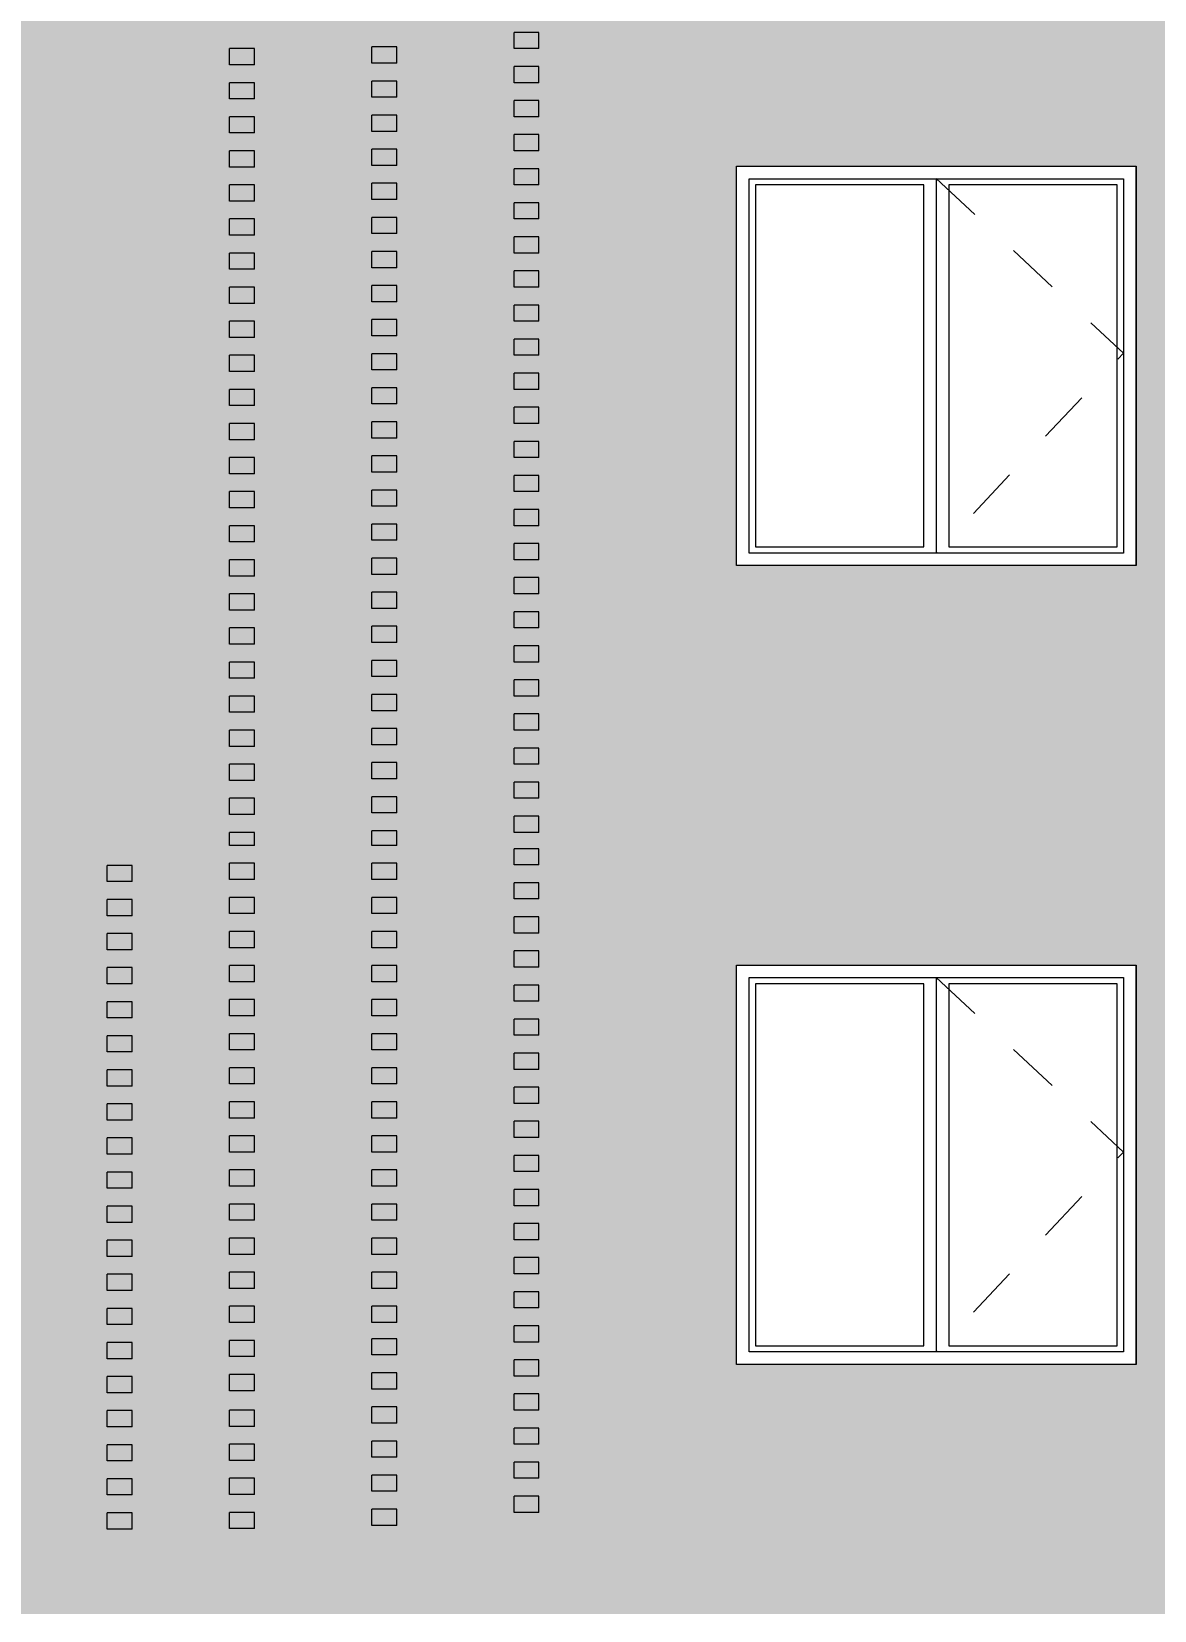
# Model space of a CAD drawing. Header units: metres. Extents: x 476297 to 476657, y 4620828 to 4621206.
# Drawn here: x 476561.4 to 476565.9, y 4621029.08 to 4621035.41 of the extents above; entities that cross this region are included whole.
import ezdxf

# ---------------------------------------------------------------- set-up
doc = ezdxf.new("R2010")
doc.units = ezdxf.units.M
doc.header["$MEASUREMENT"] = 0
doc.linetypes.add('Dashed', pattern=[0.423333, 0.211667, -0.211667])
for name, color, linetype in [('0_Pen_No__7', 7, 'Continuous'), ('2D Drafting - General_Pen_No__7', 7, 'Continuous'), ('New2D Drafting - General_Pen_No__30_Pen_No__9_Pen_No__9', 7, 'Continuous'), ('NewStructural - Bearing', 7, 'Continuous'), ('Structural - Bearing_Pen_No__7_Pen_No__7', 7, 'Continuous'), ('zoma', 7, 'Continuous')]:
    doc.layers.add(name, color=color, linetype=linetype)
doc.styles.add('GENERATED_STYLE_2', font='arial.ttf')
doc.dimstyles.new('GENERATED_STYLE__1', dxfattribs={"dimtxt": 0.2, "dimasz": 0.064421, "dimexe": 0.18, "dimexo": 0.003, "dimgap": 0.09, "dimtad": 1, "dimtih": 1, "dimtoh": 1, "dimzin": 0, "dimdsep": 46, "dimtxsty": 'GENERATED_STYLE_2', "dimblk": 'ARROWHEAD_2', "dimblk1": 'ARROWHEAD_2', "dimblk2": 'ARROWHEAD_2', "dimcen": 0.09, "dimclrd": 142, "dimclre": 142, "dimclrt": 142, "dimadec": 0, "dimazin": 0, "dimtfac": 1, "dimtdec": 4, "dimtmove": 0, "dimatfit": 3, "dimfxl": 1, "dimtolj": 1, "dimtzin": 0, "dimarcsym": 0})

# ---------------------------------------------------------------- blocks, each defined once
blk = doc.blocks.new('*D20', base_point=(476844.5271, 4621385.791))
at = {"layer": 'zoma', "color": 142, "linetype": 'Continuous', "lineweight": 0, "transparency": 16777216}
for p, q in [((476564.0255, 4621023.3108), (476564.0255, 4621023.1836)), ((476570.5254, 4621023.3108), (476570.5254, 4621023.1836)), ((476564.0011, 4621023.2048), (476564.05, 4621023.2896)), ((476570.5254, 4621023.2472), (476564.0255, 4621023.2472)), ((476570.5009, 4621023.2048), (476570.5499, 4621023.2896))]:
    blk.add_line(p, q, dxfattribs=at)
at = {"layer": 'zoma', "color": 142, "lineweight": 0, "transparency": 16777216, "char_height": 0.2, "attachment_point": 7, "style": 'GENERATED_STYLE_2'}
for s, insert in [('\\A1;{\\pql;\\fArial CYR|b0|i0|c204|p34;0,40}', (476564.05, 4621023.2872)), ('\\A1;{\\pql;\\fArial CYR|b0|i0|c204|p34;6,50}', (476567.0094, 4621023.2872))]:
    blk.add_mtext(s, dxfattribs=dict(at, insert=insert))
blk = doc.blocks.new('ARROWHEAD_2')
at = {"color": 0, "linetype": 'Continuous', "lineweight": 0}
for p, q in [((0, 0), (-1, 0)), ((-0.378, -0.655), (0.378, 0.655))]:
    blk.add_line(p, q, dxfattribs=at)
blk = doc.blocks.new('*D21', base_point=(476844.5271, 4621385.791))
at = {"layer": 'zoma', "color": 142, "linetype": 'Continuous', "lineweight": 0, "transparency": 16777216}
for p, q in [((476563.6262, 4621023.3108), (476563.6262, 4621023.1836)), ((476564.0255, 4621023.3108), (476564.0255, 4621023.1836)), ((476563.6018, 4621023.2048), (476563.6507, 4621023.2896)), ((476564.0255, 4621023.2472), (476563.6262, 4621023.2472)), ((476564.0011, 4621023.2048), (476564.05, 4621023.2896))]:
    blk.add_line(p, q, dxfattribs=at)

msp = doc.modelspace()

# ---------------------------------------------------------------- hatches: boundary and pattern name
at = {"layer": 'New2D Drafting - General_Pen_No__30_Pen_No__9_Pen_No__9', "linetype": 'Continuous', "lineweight": 0}
h = msp.add_hatch(dxfattribs=at)
h.set_pattern_fill('BRICK___RUNNING_BOND', color=252, style=0, pattern_type=2)
h.set_pattern_definition([(180, (476560.325686, 4621034.17524), (0, 0.06664), []), (90, (476560.32569, 4621034.17524), (0.2448, 0), [0.06664, -0.06664]), (90, (476560.20329, 4621034.24188), (0.2448, 0), [0.06664, -0.06664])])
h.paths.add_polyline_path([(476553.1553, 4621031.666), (476553.2251, 4621031.666), (476553.2251, 4621029.066), (476570.9254, 4621029.066), (476570.9254, 4621024.666), (476570.9954, 4621024.666), (476570.9954, 4621029.166), (476570.9954, 4621039.1656), (476553.1553, 4621039.1656), (476553.1553, 4621038.706)])
h.paths.add_polyline_path([(476558.5251, 4621031.666), (476560.1251, 4621031.666), (476560.1251, 4621030.066), (476558.5251, 4621030.066)], flags=0)
h.paths.add_polyline_path([(476560.1251, 4621036.466), (476560.1251, 4621038.066), (476558.5251, 4621038.066), (476558.5251, 4621036.466)], flags=0)
h.paths.add_polyline_path([(476558.5251, 4621034.866), (476560.1251, 4621034.866), (476560.1251, 4621033.266), (476558.5251, 4621033.266)], flags=0)
h.paths.add_polyline_path([(476565.8257, 4621030.066), (476564.2253, 4621030.066), (476564.2253, 4621031.666), (476565.8257, 4621031.666)], flags=0)
h.paths.add_polyline_path([(476564.2253, 4621034.866), (476565.8257, 4621034.866), (476565.8257, 4621033.266), (476564.2253, 4621033.266)], flags=0)
h.paths.add_polyline_path([(476564.2253, 4621038.066), (476564.2253, 4621036.466), (476565.8257, 4621036.466), (476565.8257, 4621038.066)], flags=0)

# ---------------------------------------------------------------- linework, layer by layer
at = {"layer": '0_Pen_No__7', "color": 7, "linetype": 'Continuous', "lineweight": 0, "flags": 128}
for points in [[(476564.2253, 4621034.866), (476565.8253, 4621034.866), (476565.8253, 4621033.266), (476564.2253, 4621033.266)], [(476564.2253, 4621031.666), (476565.8253, 4621031.666), (476565.8253, 4621030.066), (476564.2253, 4621030.066)]]:
    msp.add_lwpolyline(points, close=True, dxfattribs=at)
at = {"layer": '2D Drafting - General_Pen_No__7', "color": 7, "linetype": 'Dashed', "lineweight": 0, "flags": 128}
for points in [[(476565.0249, 4621034.8166), (476565.775, 4621034.1168), (476565.0253, 4621033.316)], [(476565.0249, 4621031.6166), (476565.775, 4621030.9168), (476565.0253, 4621030.116)]]:
    msp.add_lwpolyline(points, dxfattribs=at)
at = {"layer": 'New2D Drafting - General_Pen_No__30_Pen_No__9_Pen_No__9', "color": 7, "linetype": 'Continuous', "lineweight": 0, "flags": 128}
for points in [[(476564.2253, 4621034.866), (476565.8257, 4621034.866), (476565.8257, 4621033.266), (476564.2253, 4621033.266)], [(476565.8257, 4621030.066), (476564.2253, 4621030.066), (476564.2253, 4621031.666), (476565.8257, 4621031.666)]]:
    msp.add_lwpolyline(points, close=True, dxfattribs=at)
at = {"layer": 'NewStructural - Bearing', "color": 7, "linetype": 'Continuous', "lineweight": 0}
for p, q in [((476563.3339, 4621035.3371), (476563.3339, 4621035.4021)), ((476563.4336, 4621035.4021), (476563.3339, 4621035.4021)), ((476563.4336, 4621035.3371), (476563.4336, 4621035.4021)), ((476562.1946, 4621035.2721), (476562.1946, 4621035.3371)), ((476562.2942, 4621035.3371), (476562.1946, 4621035.3371)), ((476562.2942, 4621035.2721), (476562.2942, 4621035.3371)), ((476562.7642, 4621035.2787), (476562.7642, 4621035.3437)), ((476562.8639, 4621035.3437), (476562.7642, 4621035.3437)), ((476562.8639, 4621035.2787), (476562.8639, 4621035.3437)), ((476563.4336, 4621035.3371), (476563.3339, 4621035.3371)), ((476562.2942, 4621035.2721), (476562.1946, 4621035.2721)), ((476562.8639, 4621035.2787), (476562.7642, 4621035.2787)), ((476563.3339, 4621035.2006), (476563.3339, 4621035.2656)), ((476563.4336, 4621035.2656), (476563.3339, 4621035.2656)), ((476563.4336, 4621035.2006), (476563.4336, 4621035.2656)), ((476562.1946, 4621035.1356), (476562.1946, 4621035.2006)), ((476562.2942, 4621035.2006), (476562.1946, 4621035.2006)), ((476562.2942, 4621035.1356), (476562.2942, 4621035.2006)), ((476562.7642, 4621035.1421), (476562.7642, 4621035.2071)), ((476562.8639, 4621035.2071), (476562.7642, 4621035.2071)), ((476562.8639, 4621035.1421), (476562.8639, 4621035.2071)), ((476563.4336, 4621035.2006), (476563.3339, 4621035.2006)), ((476562.2942, 4621035.1356), (476562.1946, 4621035.1356)), ((476562.8639, 4621035.1421), (476562.7642, 4621035.1421)), ((476563.3339, 4621035.0641), (476563.3339, 4621035.1291)), ((476563.4336, 4621035.1291), (476563.3339, 4621035.1291)), ((476563.4336, 4621035.0641), (476563.4336, 4621035.1291)), ((476562.1946, 4621034.9991), (476562.1946, 4621035.0641)), ((476562.2942, 4621035.0641), (476562.1946, 4621035.0641)), ((476562.2942, 4621034.9991), (476562.2942, 4621035.0641)), ((476562.7642, 4621035.0056), (476562.7642, 4621035.0706)), ((476562.8639, 4621035.0706), (476562.7642, 4621035.0706)), ((476562.8639, 4621035.0056), (476562.8639, 4621035.0706)), ((476563.4336, 4621035.0641), (476563.3339, 4621035.0641)), ((476562.2942, 4621034.9991), (476562.1946, 4621034.9991)), ((476562.8639, 4621035.0056), (476562.7642, 4621035.0056)), ((476563.3339, 4621034.9276), (476563.3339, 4621034.9926)), ((476563.4336, 4621034.9926), (476563.3339, 4621034.9926)), ((476563.4336, 4621034.9276), (476563.4336, 4621034.9926)), ((476562.7642, 4621034.8691), (476562.7642, 4621034.9341)), ((476562.8639, 4621034.9341), (476562.7642, 4621034.9341)), ((476562.8639, 4621034.8691), (476562.8639, 4621034.9341)), ((476562.1946, 4621034.8626), (476562.1946, 4621034.9276)), ((476562.2942, 4621034.9276), (476562.1946, 4621034.9276)), ((476562.2942, 4621034.8626), (476562.2942, 4621034.9276)), ((476562.8639, 4621034.8691), (476562.7642, 4621034.8691)), ((476563.4336, 4621034.9276), (476563.3339, 4621034.9276)), ((476562.2942, 4621034.8626), (476562.1946, 4621034.8626)), ((476563.3339, 4621034.7911), (476563.3339, 4621034.8561)), ((476563.4336, 4621034.8561), (476563.3339, 4621034.8561)), ((476563.4336, 4621034.7911), (476563.4336, 4621034.8561)), ((476562.1946, 4621034.7261), (476562.1946, 4621034.7911)), ((476562.2942, 4621034.7911), (476562.1946, 4621034.7911)), ((476562.2942, 4621034.7261), (476562.2942, 4621034.7911)), ((476562.7642, 4621034.7326), (476562.7642, 4621034.7976)), ((476562.8639, 4621034.7976), (476562.7642, 4621034.7976)), ((476562.8639, 4621034.7326), (476562.8639, 4621034.7976)), ((476563.4336, 4621034.7911), (476563.3339, 4621034.7911)), ((476562.2942, 4621034.7261), (476562.1946, 4621034.7261)), ((476562.8639, 4621034.7326), (476562.7642, 4621034.7326)), ((476563.3339, 4621034.6546), (476563.3339, 4621034.7196)), ((476563.4336, 4621034.7196), (476563.3339, 4621034.7196)), ((476563.4336, 4621034.6546), (476563.4336, 4621034.7196)), ((476562.1946, 4621034.5896), (476562.1946, 4621034.6546)), ((476562.2942, 4621034.6546), (476562.1946, 4621034.6546)), ((476562.2942, 4621034.5896), (476562.2942, 4621034.6546)), ((476562.7642, 4621034.5961), (476562.7642, 4621034.6611)), ((476562.8639, 4621034.6611), (476562.7642, 4621034.6611)), ((476562.8639, 4621034.5961), (476562.8639, 4621034.6611)), ((476563.4336, 4621034.6546), (476563.3339, 4621034.6546)), ((476562.2942, 4621034.5896), (476562.1946, 4621034.5896)), ((476562.8639, 4621034.5961), (476562.7642, 4621034.5961)), ((476563.3339, 4621034.518), (476563.3339, 4621034.583)), ((476563.4336, 4621034.583), (476563.3339, 4621034.583)), ((476563.4336, 4621034.518), (476563.4336, 4621034.583)), ((476562.1946, 4621034.453), (476562.1946, 4621034.518)), ((476562.2942, 4621034.518), (476562.1946, 4621034.518)), ((476562.2942, 4621034.453), (476562.2942, 4621034.518)), ((476562.7642, 4621034.4596), (476562.7642, 4621034.5246)), ((476562.8639, 4621034.5246), (476562.7642, 4621034.5246)), ((476562.8639, 4621034.4596), (476562.8639, 4621034.5246)), ((476563.4336, 4621034.518), (476563.3339, 4621034.518)), ((476562.2942, 4621034.453), (476562.1946, 4621034.453)), ((476562.8639, 4621034.4596), (476562.7642, 4621034.4596)), ((476563.3339, 4621034.3815), (476563.3339, 4621034.4465)), ((476563.4336, 4621034.4465), (476563.3339, 4621034.4465)), ((476563.4336, 4621034.3815), (476563.4336, 4621034.4465)), ((476562.1946, 4621034.3165), (476562.1946, 4621034.3815)), ((476562.2942, 4621034.3815), (476562.1946, 4621034.3815)), ((476562.2942, 4621034.3165), (476562.2942, 4621034.3815)), ((476562.7642, 4621034.323), (476562.7642, 4621034.388)), ((476562.8639, 4621034.388), (476562.7642, 4621034.388)), ((476562.8639, 4621034.323), (476562.8639, 4621034.388)), ((476563.4336, 4621034.3815), (476563.3339, 4621034.3815)), ((476562.2942, 4621034.3165), (476562.1946, 4621034.3165)), ((476562.8639, 4621034.323), (476562.7642, 4621034.323)), ((476563.3339, 4621034.245), (476563.3339, 4621034.31)), ((476563.4336, 4621034.31), (476563.3339, 4621034.31)), ((476563.4336, 4621034.245), (476563.4336, 4621034.31)), ((476562.1946, 4621034.18), (476562.1946, 4621034.245)), ((476562.2942, 4621034.245), (476562.1946, 4621034.245)), ((476562.2942, 4621034.18), (476562.2942, 4621034.245)), ((476562.7642, 4621034.1865), (476562.7642, 4621034.2515)), ((476562.8639, 4621034.2515), (476562.7642, 4621034.2515)), ((476562.8639, 4621034.1865), (476562.8639, 4621034.2515)), ((476563.4336, 4621034.245), (476563.3339, 4621034.245)), ((476562.2942, 4621034.18), (476562.1946, 4621034.18)), ((476562.8639, 4621034.1865), (476562.7642, 4621034.1865)), ((476563.3339, 4621034.1085), (476563.3339, 4621034.1735)), ((476563.4336, 4621034.1735), (476563.3339, 4621034.1735)), ((476563.4336, 4621034.1085), (476563.4336, 4621034.1735)), ((476562.1946, 4621034.0435), (476562.1946, 4621034.1085)), ((476562.2942, 4621034.1085), (476562.1946, 4621034.1085)), ((476562.2942, 4621034.0435), (476562.2942, 4621034.1085)), ((476562.7642, 4621034.05), (476562.7642, 4621034.115)), ((476562.8639, 4621034.115), (476562.7642, 4621034.115)), ((476562.8639, 4621034.05), (476562.8639, 4621034.115)), ((476563.4336, 4621034.1085), (476563.3339, 4621034.1085)), ((476562.8639, 4621034.05), (476562.7642, 4621034.05)), ((476562.2942, 4621034.0435), (476562.1946, 4621034.0435)), ((476563.3339, 4621033.972), (476563.3339, 4621034.037)), ((476563.4336, 4621034.037), (476563.3339, 4621034.037)), ((476563.4336, 4621033.972), (476563.4336, 4621034.037)), ((476562.1946, 4621033.907), (476562.1946, 4621033.972)), ((476562.2942, 4621033.972), (476562.1946, 4621033.972)), ((476562.2942, 4621033.907), (476562.2942, 4621033.972)), ((476562.7642, 4621033.9135), (476562.7642, 4621033.9785)), ((476562.8639, 4621033.9785), (476562.7642, 4621033.9785)), ((476562.8639, 4621033.9135), (476562.8639, 4621033.9785)), ((476563.4336, 4621033.972), (476563.3339, 4621033.972)), ((476562.2942, 4621033.907), (476562.1946, 4621033.907)), ((476562.8639, 4621033.9135), (476562.7642, 4621033.9135)), ((476563.3339, 4621033.8355), (476563.3339, 4621033.9005)), ((476563.4336, 4621033.9005), (476563.3339, 4621033.9005)), ((476563.4336, 4621033.8355), (476563.4336, 4621033.9005)), ((476562.1946, 4621033.7705), (476562.1946, 4621033.8355)), ((476562.2942, 4621033.8355), (476562.1946, 4621033.8355)), ((476562.2942, 4621033.7705), (476562.2942, 4621033.8355)), ((476562.7642, 4621033.777), (476562.7642, 4621033.842)), ((476562.8639, 4621033.842), (476562.7642, 4621033.842)), ((476562.8639, 4621033.777), (476562.8639, 4621033.842)), ((476563.4336, 4621033.8355), (476563.3339, 4621033.8355)), ((476562.2942, 4621033.7705), (476562.1946, 4621033.7705)), ((476562.8639, 4621033.777), (476562.7642, 4621033.777)), ((476563.3339, 4621033.6989), (476563.3339, 4621033.7639)), ((476563.4336, 4621033.7639), (476563.3339, 4621033.7639)), ((476563.4336, 4621033.6989), (476563.4336, 4621033.7639)), ((476562.1946, 4621033.6339), (476562.1946, 4621033.6989)), ((476562.2942, 4621033.6989), (476562.1946, 4621033.6989)), ((476562.2942, 4621033.6339), (476562.2942, 4621033.6989)), ((476562.7642, 4621033.6405), (476562.7642, 4621033.7055)), ((476562.8639, 4621033.7055), (476562.7642, 4621033.7055)), ((476562.8639, 4621033.6405), (476562.8639, 4621033.7055)), ((476563.4336, 4621033.6989), (476563.3339, 4621033.6989)), ((476562.2942, 4621033.6339), (476562.1946, 4621033.6339)), ((476562.8639, 4621033.6405), (476562.7642, 4621033.6405)), ((476563.3339, 4621033.5624), (476563.3339, 4621033.6274)), ((476563.4336, 4621033.6274), (476563.3339, 4621033.6274)), ((476563.4336, 4621033.5624), (476563.4336, 4621033.6274)), ((476562.1946, 4621033.4974), (476562.1946, 4621033.5624)), ((476562.2942, 4621033.5624), (476562.1946, 4621033.5624)), ((476562.2942, 4621033.4974), (476562.2942, 4621033.5624)), ((476562.7642, 4621033.5039), (476562.7642, 4621033.5689)), ((476562.8639, 4621033.5689), (476562.7642, 4621033.5689)), ((476562.8639, 4621033.5039), (476562.8639, 4621033.5689)), ((476563.4336, 4621033.5624), (476563.3339, 4621033.5624)), ((476562.2942, 4621033.4974), (476562.1946, 4621033.4974)), ((476562.8639, 4621033.5039), (476562.7642, 4621033.5039)), ((476563.3339, 4621033.4259), (476563.3339, 4621033.4909)), ((476563.4336, 4621033.4909), (476563.3339, 4621033.4909)), ((476563.4336, 4621033.4259), (476563.4336, 4621033.4909)), ((476562.1946, 4621033.3609), (476562.1946, 4621033.4259)), ((476562.2942, 4621033.4259), (476562.1946, 4621033.4259)), ((476562.2942, 4621033.3609), (476562.2942, 4621033.4259)), ((476562.7642, 4621033.3674), (476562.7642, 4621033.4324)), ((476562.8639, 4621033.4324), (476562.7642, 4621033.4324)), ((476562.8639, 4621033.3674), (476562.8639, 4621033.4324)), ((476563.4336, 4621033.4259), (476563.3339, 4621033.4259)), ((476562.2942, 4621033.3609), (476562.1946, 4621033.3609)), ((476562.8639, 4621033.3674), (476562.7642, 4621033.3674)), ((476563.3339, 4621033.2894), (476563.3339, 4621033.3544)), ((476563.4336, 4621033.3544), (476563.3339, 4621033.3544)), ((476563.4336, 4621033.2894), (476563.4336, 4621033.3544)), ((476562.1946, 4621033.2244), (476562.1946, 4621033.2894)), ((476562.2942, 4621033.2894), (476562.1946, 4621033.2894)), ((476562.2942, 4621033.2244), (476562.2942, 4621033.2894)), ((476562.7642, 4621033.2309), (476562.7642, 4621033.2959)), ((476562.8639, 4621033.2959), (476562.7642, 4621033.2959)), ((476562.8639, 4621033.2309), (476562.8639, 4621033.2959)), ((476563.4336, 4621033.2894), (476563.3339, 4621033.2894)), ((476562.2942, 4621033.2244), (476562.1946, 4621033.2244)), ((476562.8639, 4621033.2309), (476562.7642, 4621033.2309)), ((476562.7642, 4621033.0944), (476562.7642, 4621033.1594)), ((476562.8639, 4621033.1594), (476562.7642, 4621033.1594)), ((476562.8639, 4621033.0944), (476562.8639, 4621033.1594)), ((476563.3339, 4621033.1529), (476563.3339, 4621033.2179)), ((476563.4336, 4621033.2179), (476563.3339, 4621033.2179)), ((476563.4336, 4621033.1529), (476563.4336, 4621033.2179)), ((476562.1946, 4621033.0879), (476562.1946, 4621033.1529)), ((476562.2942, 4621033.1529), (476562.1946, 4621033.1529)), ((476562.2942, 4621033.0879), (476562.2942, 4621033.1529)), ((476563.4336, 4621033.1529), (476563.3339, 4621033.1529)), ((476562.2942, 4621033.0879), (476562.1946, 4621033.0879)), ((476562.8639, 4621033.0944), (476562.7642, 4621033.0944)), ((476563.3339, 4621033.0163), (476563.3339, 4621033.0813)), ((476563.4336, 4621033.0813), (476563.3339, 4621033.0813)), ((476563.4336, 4621033.0163), (476563.4336, 4621033.0813)), ((476562.1946, 4621032.9513), (476562.1946, 4621033.0163)), ((476562.2942, 4621033.0163), (476562.1946, 4621033.0163)), ((476562.2942, 4621032.9513), (476562.2942, 4621033.0163)), ((476562.7642, 4621032.9579), (476562.7642, 4621033.0229)), ((476562.8639, 4621033.0229), (476562.7642, 4621033.0229)), ((476562.8639, 4621032.9579), (476562.8639, 4621033.0229)), ((476563.4336, 4621033.0163), (476563.3339, 4621033.0163)), ((476562.2942, 4621032.9513), (476562.1946, 4621032.9513)), ((476562.8639, 4621032.9579), (476562.7642, 4621032.9579)), ((476563.3339, 4621032.8798), (476563.3339, 4621032.9448)), ((476563.4336, 4621032.9448), (476563.3339, 4621032.9448)), ((476563.4336, 4621032.8798), (476563.4336, 4621032.9448)), ((476562.1946, 4621032.8148), (476562.1946, 4621032.8798)), ((476562.2942, 4621032.8798), (476562.1946, 4621032.8798)), ((476562.2942, 4621032.8148), (476562.2942, 4621032.8798)), ((476562.7642, 4621032.8213), (476562.7642, 4621032.8863)), ((476562.8639, 4621032.8863), (476562.7642, 4621032.8863)), ((476562.8639, 4621032.8213), (476562.8639, 4621032.8863)), ((476563.4336, 4621032.8798), (476563.3339, 4621032.8798)), ((476562.2942, 4621032.8148), (476562.1946, 4621032.8148)), ((476562.8639, 4621032.8213), (476562.7642, 4621032.8213)), ((476563.3339, 4621032.7433), (476563.3339, 4621032.8083)), ((476563.4336, 4621032.8083), (476563.3339, 4621032.8083)), ((476563.4336, 4621032.7433), (476563.4336, 4621032.8083)), ((476562.1946, 4621032.6783), (476562.1946, 4621032.7433)), ((476562.2942, 4621032.7433), (476562.1946, 4621032.7433)), ((476562.2942, 4621032.6783), (476562.2942, 4621032.7433)), ((476562.7642, 4621032.6848), (476562.7642, 4621032.7498)), ((476562.8639, 4621032.7498), (476562.7642, 4621032.7498)), ((476562.8639, 4621032.6848), (476562.8639, 4621032.7498)), ((476563.4336, 4621032.7433), (476563.3339, 4621032.7433)), ((476562.2942, 4621032.6783), (476562.1946, 4621032.6783)), ((476562.8639, 4621032.6848), (476562.7642, 4621032.6848)), ((476563.3339, 4621032.6068), (476563.3339, 4621032.6718)), ((476563.4336, 4621032.6718), (476563.3339, 4621032.6718)), ((476563.4336, 4621032.6068), (476563.4336, 4621032.6718)), ((476562.1946, 4621032.5418), (476562.1946, 4621032.6068)), ((476562.2942, 4621032.6068), (476562.1946, 4621032.6068)), ((476562.2942, 4621032.5418), (476562.2942, 4621032.6068)), ((476562.7642, 4621032.5483), (476562.7642, 4621032.6133)), ((476562.8639, 4621032.6133), (476562.7642, 4621032.6133)), ((476562.8639, 4621032.5483), (476562.8639, 4621032.6133)), ((476563.4336, 4621032.6068), (476563.3339, 4621032.6068)), ((476562.2942, 4621032.5418), (476562.1946, 4621032.5418)), ((476562.8639, 4621032.5483), (476562.7642, 4621032.5483)), ((476563.3339, 4621032.4703), (476563.3339, 4621032.5353)), ((476563.4336, 4621032.5353), (476563.3339, 4621032.5353)), ((476563.4336, 4621032.4703), (476563.4336, 4621032.5353)), ((476562.1946, 4621032.4053), (476562.1946, 4621032.4703)), ((476562.2942, 4621032.4703), (476562.1946, 4621032.4703)), ((476562.2942, 4621032.4053), (476562.2942, 4621032.4703)), ((476562.7642, 4621032.4118), (476562.7642, 4621032.4768)), ((476562.8639, 4621032.4768), (476562.7642, 4621032.4768)), ((476562.8639, 4621032.4118), (476562.8639, 4621032.4768)), ((476563.4336, 4621032.4703), (476563.3339, 4621032.4703)), ((476562.2942, 4621032.4053), (476562.1946, 4621032.4053)), ((476562.8639, 4621032.4118), (476562.7642, 4621032.4118)), ((476562.7642, 4621032.2753), (476562.7642, 4621032.3403)), ((476562.8639, 4621032.3403), (476562.7642, 4621032.3403)), ((476562.8639, 4621032.2753), (476562.8639, 4621032.3403)), ((476563.3339, 4621032.3338), (476563.3339, 4621032.3988)), ((476563.4336, 4621032.3988), (476563.3339, 4621032.3988)), ((476563.4336, 4621032.3338), (476563.4336, 4621032.3988)), ((476562.1946, 4621032.2688), (476562.1946, 4621032.3338)), ((476562.2942, 4621032.3338), (476562.1946, 4621032.3338)), ((476562.2942, 4621032.2688), (476562.2942, 4621032.3338)), ((476562.8639, 4621032.2753), (476562.7642, 4621032.2753)), ((476563.4336, 4621032.3338), (476563.3339, 4621032.3338)), ((476562.2942, 4621032.2688), (476562.1946, 4621032.2688)), ((476563.3339, 4621032.1972), (476563.3339, 4621032.2622)), ((476563.4336, 4621032.2622), (476563.3339, 4621032.2622)), ((476563.4336, 4621032.1972), (476563.4336, 4621032.2622)), ((476562.2942, 4621032.1972), (476562.1946, 4621032.1972)), ((476562.1946, 4621032.145), (476562.1946, 4621032.1972)), ((476562.2942, 4621032.145), (476562.2942, 4621032.1972)), ((476562.8639, 4621032.2038), (476562.7642, 4621032.2038)), ((476562.7642, 4621032.145), (476562.7642, 4621032.2038)), ((476562.8639, 4621032.145), (476562.8639, 4621032.2038)), ((476563.4336, 4621032.1972), (476563.3339, 4621032.1972)), ((476562.2942, 4621032.145), (476562.1946, 4621032.145)), ((476562.8639, 4621032.145), (476562.7642, 4621032.145)), ((476563.3339, 4621032.067), (476563.3339, 4621032.132)), ((476563.4336, 4621032.132), (476563.3339, 4621032.132)), ((476563.4336, 4621032.067), (476563.4336, 4621032.132)), ((476561.7039, 4621032.0002), (476561.7039, 4621032.0652)), ((476561.8035, 4621032.0652), (476561.7039, 4621032.0652)), ((476561.8035, 4621032.0002), (476561.8035, 4621032.0652)), ((476562.1946, 4621032.0085), (476562.1946, 4621032.0735)), ((476562.2942, 4621032.0735), (476562.1946, 4621032.0735)), ((476562.2942, 4621032.0085), (476562.2942, 4621032.0735)), ((476562.7642, 4621032.0085), (476562.7642, 4621032.0735)), ((476562.8639, 4621032.0735), (476562.7642, 4621032.0735)), ((476562.8639, 4621032.0085), (476562.8639, 4621032.0735)), ((476563.4336, 4621032.067), (476563.3339, 4621032.067)), ((476561.8035, 4621032.0002), (476561.7039, 4621032.0002)), ((476562.2942, 4621032.0085), (476562.1946, 4621032.0085)), ((476562.8639, 4621032.0085), (476562.7642, 4621032.0085)), ((476563.3339, 4621031.9305), (476563.3339, 4621031.9955)), ((476563.4336, 4621031.9955), (476563.3339, 4621031.9955)), ((476563.4336, 4621031.9305), (476563.4336, 4621031.9955)), ((476561.7039, 4621031.8637), (476561.7039, 4621031.9287)), ((476561.8035, 4621031.9287), (476561.7039, 4621031.9287)), ((476561.8035, 4621031.8637), (476561.8035, 4621031.9287)), ((476562.1946, 4621031.872), (476562.1946, 4621031.937)), ((476562.2942, 4621031.937), (476562.1946, 4621031.937)), ((476562.2942, 4621031.872), (476562.2942, 4621031.937)), ((476562.7642, 4621031.872), (476562.7642, 4621031.937)), ((476562.8639, 4621031.937), (476562.7642, 4621031.937)), ((476562.8639, 4621031.872), (476562.8639, 4621031.937)), ((476563.4336, 4621031.9305), (476563.3339, 4621031.9305)), ((476561.8035, 4621031.8637), (476561.7039, 4621031.8637)), ((476562.2942, 4621031.872), (476562.1946, 4621031.872)), ((476562.8639, 4621031.872), (476562.7642, 4621031.872)), ((476563.3339, 4621031.794), (476563.3339, 4621031.859)), ((476563.4336, 4621031.859), (476563.3339, 4621031.859)), ((476563.4336, 4621031.794), (476563.4336, 4621031.859)), ((476561.7039, 4621031.7272), (476561.7039, 4621031.7922)), ((476561.8035, 4621031.7922), (476561.7039, 4621031.7922)), ((476561.8035, 4621031.7272), (476561.8035, 4621031.7922)), ((476562.1946, 4621031.7355), (476562.1946, 4621031.8005)), ((476562.2942, 4621031.8005), (476562.1946, 4621031.8005)), ((476562.2942, 4621031.7355), (476562.2942, 4621031.8005)), ((476562.7642, 4621031.7355), (476562.7642, 4621031.8005)), ((476562.8639, 4621031.8005), (476562.7642, 4621031.8005)), ((476562.8639, 4621031.7355), (476562.8639, 4621031.8005)), ((476563.4336, 4621031.794), (476563.3339, 4621031.794)), ((476561.8035, 4621031.7272), (476561.7039, 4621031.7272)), ((476562.2942, 4621031.7355), (476562.1946, 4621031.7355)), ((476562.8639, 4621031.7355), (476562.7642, 4621031.7355)), ((476563.3339, 4621031.6574), (476563.3339, 4621031.7224)), ((476563.4336, 4621031.7224), (476563.3339, 4621031.7224)), ((476563.4336, 4621031.6574), (476563.4336, 4621031.7224)), ((476561.7039, 4621031.5906), (476561.7039, 4621031.6556)), ((476561.8035, 4621031.6556), (476561.7039, 4621031.6556)), ((476561.8035, 4621031.5906), (476561.8035, 4621031.6556)), ((476562.1946, 4621031.599), (476562.1946, 4621031.664)), ((476562.2942, 4621031.664), (476562.1946, 4621031.664)), ((476562.2942, 4621031.599), (476562.2942, 4621031.664)), ((476562.7642, 4621031.599), (476562.7642, 4621031.664)), ((476562.8639, 4621031.664), (476562.7642, 4621031.664)), ((476562.8639, 4621031.599), (476562.8639, 4621031.664)), ((476563.4336, 4621031.6574), (476563.3339, 4621031.6574)), ((476561.8035, 4621031.5906), (476561.7039, 4621031.5906)), ((476562.2942, 4621031.599), (476562.1946, 4621031.599)), ((476562.8639, 4621031.599), (476562.7642, 4621031.599)), ((476563.3339, 4621031.5209), (476563.3339, 4621031.5859)), ((476563.4336, 4621031.5859), (476563.3339, 4621031.5859)), ((476563.4336, 4621031.5209), (476563.4336, 4621031.5859)), ((476561.7039, 4621031.4541), (476561.7039, 4621031.5191)), ((476561.8035, 4621031.5191), (476561.7039, 4621031.5191)), ((476561.8035, 4621031.4541), (476561.8035, 4621031.5191)), ((476562.1946, 4621031.4624), (476562.1946, 4621031.5274)), ((476562.2942, 4621031.5274), (476562.1946, 4621031.5274)), ((476562.2942, 4621031.4624), (476562.2942, 4621031.5274)), ((476562.7642, 4621031.4624), (476562.7642, 4621031.5274)), ((476562.8639, 4621031.5274), (476562.7642, 4621031.5274)), ((476562.8639, 4621031.4624), (476562.8639, 4621031.5274)), ((476563.4336, 4621031.5209), (476563.3339, 4621031.5209)), ((476561.8035, 4621031.4541), (476561.7039, 4621031.4541)), ((476562.2942, 4621031.4624), (476562.1946, 4621031.4624)), ((476562.8639, 4621031.4624), (476562.7642, 4621031.4624)), ((476562.1946, 4621031.3259), (476562.1946, 4621031.3909)), ((476562.2942, 4621031.3909), (476562.1946, 4621031.3909)), ((476562.2942, 4621031.3259), (476562.2942, 4621031.3909)), ((476562.7642, 4621031.3259), (476562.7642, 4621031.3909)), ((476562.8639, 4621031.3909), (476562.7642, 4621031.3909)), ((476562.8639, 4621031.3259), (476562.8639, 4621031.3909)), ((476563.3339, 4621031.3844), (476563.3339, 4621031.4494)), ((476563.4336, 4621031.4494), (476563.3339, 4621031.4494)), ((476563.4336, 4621031.3844), (476563.4336, 4621031.4494)), ((476561.7039, 4621031.3176), (476561.7039, 4621031.3826)), ((476561.8035, 4621031.3826), (476561.7039, 4621031.3826)), ((476561.8035, 4621031.3176), (476561.8035, 4621031.3826)), ((476562.2942, 4621031.3259), (476562.1946, 4621031.3259)), ((476562.8639, 4621031.3259), (476562.7642, 4621031.3259)), ((476563.4336, 4621031.3844), (476563.3339, 4621031.3844)), ((476561.8035, 4621031.3176), (476561.7039, 4621031.3176)), ((476563.3339, 4621031.2479), (476563.3339, 4621031.3129)), ((476563.4336, 4621031.3129), (476563.3339, 4621031.3129)), ((476563.4336, 4621031.2479), (476563.4336, 4621031.3129)), ((476561.7039, 4621031.1811), (476561.7039, 4621031.2461)), ((476561.8035, 4621031.2461), (476561.7039, 4621031.2461)), ((476561.8035, 4621031.1811), (476561.8035, 4621031.2461)), ((476562.1946, 4621031.1894), (476562.1946, 4621031.2544)), ((476562.2942, 4621031.2544), (476562.1946, 4621031.2544)), ((476562.2942, 4621031.1894), (476562.2942, 4621031.2544)), ((476562.7642, 4621031.1894), (476562.7642, 4621031.2544)), ((476562.8639, 4621031.2544), (476562.7642, 4621031.2544)), ((476562.8639, 4621031.1894), (476562.8639, 4621031.2544)), ((476563.4336, 4621031.2479), (476563.3339, 4621031.2479)), ((476561.8035, 4621031.1811), (476561.7039, 4621031.1811)), ((476562.2942, 4621031.1894), (476562.1946, 4621031.1894)), ((476562.8639, 4621031.1894), (476562.7642, 4621031.1894)), ((476563.3339, 4621031.1114), (476563.3339, 4621031.1764)), ((476563.4336, 4621031.1764), (476563.3339, 4621031.1764)), ((476563.4336, 4621031.1114), (476563.4336, 4621031.1764)), ((476561.7039, 4621031.0446), (476561.7039, 4621031.1096)), ((476561.8035, 4621031.1096), (476561.7039, 4621031.1096)), ((476561.8035, 4621031.0446), (476561.8035, 4621031.1096)), ((476562.1946, 4621031.0529), (476562.1946, 4621031.1179)), ((476562.2942, 4621031.1179), (476562.1946, 4621031.1179)), ((476562.2942, 4621031.0529), (476562.2942, 4621031.1179)), ((476562.7642, 4621031.0529), (476562.7642, 4621031.1179)), ((476562.8639, 4621031.1179), (476562.7642, 4621031.1179)), ((476562.8639, 4621031.0529), (476562.8639, 4621031.1179)), ((476563.4336, 4621031.1114), (476563.3339, 4621031.1114)), ((476561.8035, 4621031.0446), (476561.7039, 4621031.0446)), ((476562.2942, 4621031.0529), (476562.1946, 4621031.0529)), ((476562.8639, 4621031.0529), (476562.7642, 4621031.0529)), ((476563.3339, 4621030.9749), (476563.3339, 4621031.0399)), ((476563.4336, 4621031.0399), (476563.3339, 4621031.0399)), ((476563.4336, 4621030.9749), (476563.4336, 4621031.0399)), ((476561.7039, 4621030.9081), (476561.7039, 4621030.9731)), ((476561.8035, 4621030.9731), (476561.7039, 4621030.9731)), ((476561.8035, 4621030.9081), (476561.8035, 4621030.9731)), ((476562.1946, 4621030.9164), (476562.1946, 4621030.9814)), ((476562.2942, 4621030.9814), (476562.1946, 4621030.9814)), ((476562.2942, 4621030.9164), (476562.2942, 4621030.9814)), ((476562.7642, 4621030.9164), (476562.7642, 4621030.9814)), ((476562.8639, 4621030.9814), (476562.7642, 4621030.9814)), ((476562.8639, 4621030.9164), (476562.8639, 4621030.9814)), ((476563.4336, 4621030.9749), (476563.3339, 4621030.9749)), ((476561.8035, 4621030.9081), (476561.7039, 4621030.9081)), ((476562.2942, 4621030.9164), (476562.1946, 4621030.9164)), ((476562.8639, 4621030.9164), (476562.7642, 4621030.9164)), ((476563.3339, 4621030.8383), (476563.3339, 4621030.9033)), ((476563.4336, 4621030.9033), (476563.3339, 4621030.9033)), ((476563.4336, 4621030.8383), (476563.4336, 4621030.9033)), ((476561.7039, 4621030.7715), (476561.7039, 4621030.8365)), ((476561.8035, 4621030.8365), (476561.7039, 4621030.8365)), ((476561.8035, 4621030.7715), (476561.8035, 4621030.8365)), ((476562.1946, 4621030.7799), (476562.1946, 4621030.8449)), ((476562.2942, 4621030.8449), (476562.1946, 4621030.8449)), ((476562.2942, 4621030.7799), (476562.2942, 4621030.8449)), ((476562.7642, 4621030.7799), (476562.7642, 4621030.8449)), ((476562.8639, 4621030.8449), (476562.7642, 4621030.8449)), ((476562.8639, 4621030.7799), (476562.8639, 4621030.8449)), ((476563.4336, 4621030.8383), (476563.3339, 4621030.8383)), ((476561.8035, 4621030.7715), (476561.7039, 4621030.7715)), ((476562.2942, 4621030.7799), (476562.1946, 4621030.7799)), ((476562.8639, 4621030.7799), (476562.7642, 4621030.7799)), ((476563.3339, 4621030.7018), (476563.3339, 4621030.7668)), ((476563.4336, 4621030.7668), (476563.3339, 4621030.7668)), ((476563.4336, 4621030.7018), (476563.4336, 4621030.7668)), ((476561.7039, 4621030.635), (476561.7039, 4621030.7)), ((476561.8035, 4621030.7), (476561.7039, 4621030.7)), ((476561.8035, 4621030.635), (476561.8035, 4621030.7)), ((476562.1946, 4621030.6433), (476562.1946, 4621030.7083)), ((476562.2942, 4621030.7083), (476562.1946, 4621030.7083)), ((476562.2942, 4621030.6433), (476562.2942, 4621030.7083)), ((476562.7642, 4621030.6433), (476562.7642, 4621030.7083)), ((476562.8639, 4621030.7083), (476562.7642, 4621030.7083)), ((476562.8639, 4621030.6433), (476562.8639, 4621030.7083)), ((476563.4336, 4621030.7018), (476563.3339, 4621030.7018)), ((476561.8035, 4621030.635), (476561.7039, 4621030.635)), ((476562.2942, 4621030.6433), (476562.1946, 4621030.6433)), ((476562.8639, 4621030.6433), (476562.7642, 4621030.6433)), ((476563.3339, 4621030.5653), (476563.3339, 4621030.6303)), ((476563.4336, 4621030.6303), (476563.3339, 4621030.6303)), ((476563.4336, 4621030.5653), (476563.4336, 4621030.6303)), ((476562.1946, 4621030.5068), (476562.1946, 4621030.5718)), ((476562.2942, 4621030.5718), (476562.1946, 4621030.5718)), ((476562.2942, 4621030.5068), (476562.2942, 4621030.5718)), ((476562.7642, 4621030.5068), (476562.7642, 4621030.5718)), ((476562.8639, 4621030.5718), (476562.7642, 4621030.5718)), ((476562.8639, 4621030.5068), (476562.8639, 4621030.5718)), ((476563.4336, 4621030.5653), (476563.3339, 4621030.5653)), ((476561.7039, 4621030.4985), (476561.7039, 4621030.5635)), ((476561.8035, 4621030.5635), (476561.7039, 4621030.5635)), ((476561.8035, 4621030.4985), (476561.8035, 4621030.5635)), ((476562.2942, 4621030.5068), (476562.1946, 4621030.5068)), ((476562.8639, 4621030.5068), (476562.7642, 4621030.5068)), ((476561.8035, 4621030.4985), (476561.7039, 4621030.4985)), ((476563.3339, 4621030.4288), (476563.3339, 4621030.4938)), ((476563.4336, 4621030.4938), (476563.3339, 4621030.4938)), ((476563.4336, 4621030.4288), (476563.4336, 4621030.4938)), ((476561.7039, 4621030.362), (476561.7039, 4621030.427)), ((476561.8035, 4621030.427), (476561.7039, 4621030.427)), ((476561.8035, 4621030.362), (476561.8035, 4621030.427)), ((476562.1946, 4621030.3703), (476562.1946, 4621030.4353)), ((476562.2942, 4621030.4353), (476562.1946, 4621030.4353)), ((476562.2942, 4621030.3703), (476562.2942, 4621030.4353)), ((476562.7642, 4621030.3703), (476562.7642, 4621030.4353)), ((476562.8639, 4621030.4353), (476562.7642, 4621030.4353)), ((476562.8639, 4621030.3703), (476562.8639, 4621030.4353)), ((476563.4336, 4621030.4288), (476563.3339, 4621030.4288)), ((476561.8035, 4621030.362), (476561.7039, 4621030.362)), ((476562.2942, 4621030.3703), (476562.1946, 4621030.3703)), ((476562.8639, 4621030.3703), (476562.7642, 4621030.3703)), ((476563.3339, 4621030.2923), (476563.3339, 4621030.3573)), ((476563.4336, 4621030.3573), (476563.3339, 4621030.3573)), ((476563.4336, 4621030.2923), (476563.4336, 4621030.3573)), ((476561.7039, 4621030.2255), (476561.7039, 4621030.2905)), ((476561.8035, 4621030.2905), (476561.7039, 4621030.2905)), ((476561.8035, 4621030.2255), (476561.8035, 4621030.2905)), ((476562.1946, 4621030.2338), (476562.1946, 4621030.2988)), ((476562.2942, 4621030.2988), (476562.1946, 4621030.2988)), ((476562.2942, 4621030.2338), (476562.2942, 4621030.2988)), ((476562.7642, 4621030.2338), (476562.7642, 4621030.2988)), ((476562.8639, 4621030.2988), (476562.7642, 4621030.2988)), ((476562.8639, 4621030.2338), (476562.8639, 4621030.2988)), ((476563.4336, 4621030.2923), (476563.3339, 4621030.2923)), ((476561.8035, 4621030.2255), (476561.7039, 4621030.2255)), ((476562.2942, 4621030.2338), (476562.1946, 4621030.2338)), ((476562.8639, 4621030.2338), (476562.7642, 4621030.2338)), ((476563.3339, 4621030.1558), (476563.3339, 4621030.2208)), ((476563.4336, 4621030.2208), (476563.3339, 4621030.2208)), ((476563.4336, 4621030.1558), (476563.4336, 4621030.2208)), ((476561.7039, 4621030.089), (476561.7039, 4621030.154)), ((476561.8035, 4621030.154), (476561.7039, 4621030.154)), ((476561.8035, 4621030.089), (476561.8035, 4621030.154)), ((476562.1946, 4621030.0973), (476562.1946, 4621030.1623)), ((476562.2942, 4621030.1623), (476562.1946, 4621030.1623)), ((476562.2942, 4621030.0973), (476562.2942, 4621030.1623)), ((476562.7642, 4621030.1038), (476562.7642, 4621030.1688)), ((476562.8639, 4621030.1688), (476562.7642, 4621030.1688)), ((476562.8639, 4621030.1038), (476562.8639, 4621030.1688)), ((476563.4336, 4621030.1558), (476563.3339, 4621030.1558)), ((476561.8035, 4621030.089), (476561.7039, 4621030.089)), ((476562.2942, 4621030.0973), (476562.1946, 4621030.0973)), ((476562.8639, 4621030.1038), (476562.7642, 4621030.1038)), ((476563.3339, 4621030.0192), (476563.3339, 4621030.0842)), ((476563.4336, 4621030.0842), (476563.3339, 4621030.0842)), ((476563.4336, 4621030.0192), (476563.4336, 4621030.0842)), ((476561.7039, 4621029.9524), (476561.7039, 4621030.0174)), ((476561.8035, 4621030.0174), (476561.7039, 4621030.0174)), ((476561.8035, 4621029.9524), (476561.8035, 4621030.0174)), ((476562.1946, 4621029.9608), (476562.1946, 4621030.0258)), ((476562.2942, 4621030.0258), (476562.1946, 4621030.0258)), ((476562.2942, 4621029.9608), (476562.2942, 4621030.0258)), ((476562.7642, 4621029.9673), (476562.7642, 4621030.0323)), ((476562.8639, 4621030.0323), (476562.7642, 4621030.0323)), ((476562.8639, 4621029.9673), (476562.8639, 4621030.0323)), ((476563.4336, 4621030.0192), (476563.3339, 4621030.0192)), ((476561.8035, 4621029.9524), (476561.7039, 4621029.9524)), ((476562.2942, 4621029.9608), (476562.1946, 4621029.9608)), ((476562.8639, 4621029.9673), (476562.7642, 4621029.9673)), ((476563.3339, 4621029.8827), (476563.3339, 4621029.9477)), ((476563.4336, 4621029.9477), (476563.3339, 4621029.9477)), ((476563.4336, 4621029.8827), (476563.4336, 4621029.9477)), ((476561.7039, 4621029.8159), (476561.7039, 4621029.8809)), ((476561.8035, 4621029.8809), (476561.7039, 4621029.8809)), ((476561.8035, 4621029.8159), (476561.8035, 4621029.8809)), ((476562.1946, 4621029.8177), (476562.1946, 4621029.8827)), ((476562.2942, 4621029.8827), (476562.1946, 4621029.8827)), ((476562.2942, 4621029.8177), (476562.2942, 4621029.8827)), ((476562.7642, 4621029.8308), (476562.7642, 4621029.8958)), ((476562.8639, 4621029.8958), (476562.7642, 4621029.8958)), ((476562.8639, 4621029.8308), (476562.8639, 4621029.8958)), ((476563.4336, 4621029.8827), (476563.3339, 4621029.8827)), ((476561.8035, 4621029.8159), (476561.7039, 4621029.8159)), ((476562.2942, 4621029.8177), (476562.1946, 4621029.8177)), ((476562.8639, 4621029.8308), (476562.7642, 4621029.8308)), ((476563.3339, 4621029.7462), (476563.3339, 4621029.8112)), ((476563.4336, 4621029.8112), (476563.3339, 4621029.8112)), ((476563.4336, 4621029.7462), (476563.4336, 4621029.8112)), ((476561.7039, 4621029.6794), (476561.7039, 4621029.7444)), ((476561.8035, 4621029.7444), (476561.7039, 4621029.7444)), ((476561.8035, 4621029.6794), (476561.8035, 4621029.7444)), ((476562.1946, 4621029.6812), (476562.1946, 4621029.7462)), ((476562.2942, 4621029.7462), (476562.1946, 4621029.7462)), ((476562.2942, 4621029.6812), (476562.2942, 4621029.7462)), ((476562.7642, 4621029.6942), (476562.7642, 4621029.7592)), ((476562.8639, 4621029.7592), (476562.7642, 4621029.7592)), ((476562.8639, 4621029.6942), (476562.8639, 4621029.7592)), ((476563.4336, 4621029.7462), (476563.3339, 4621029.7462)), ((476561.8035, 4621029.6794), (476561.7039, 4621029.6794)), ((476562.2942, 4621029.6812), (476562.1946, 4621029.6812)), ((476562.8639, 4621029.6942), (476562.7642, 4621029.6942)), ((476562.7642, 4621029.5577), (476562.7642, 4621029.6227)), ((476562.8639, 4621029.6227), (476562.7642, 4621029.6227)), ((476562.8639, 4621029.5577), (476562.8639, 4621029.6227)), ((476563.3339, 4621029.6097), (476563.3339, 4621029.6747)), ((476563.4336, 4621029.6747), (476563.3339, 4621029.6747)), ((476563.4336, 4621029.6097), (476563.4336, 4621029.6747)), ((476561.7039, 4621029.5429), (476561.7039, 4621029.6079)), ((476561.8035, 4621029.6079), (476561.7039, 4621029.6079)), ((476561.8035, 4621029.5429), (476561.8035, 4621029.6079)), ((476562.1946, 4621029.5447), (476562.1946, 4621029.6097)), ((476562.2942, 4621029.6097), (476562.1946, 4621029.6097)), ((476562.2942, 4621029.5447), (476562.2942, 4621029.6097)), ((476562.8639, 4621029.5577), (476562.7642, 4621029.5577)), ((476563.4336, 4621029.6097), (476563.3339, 4621029.6097)), ((476561.8035, 4621029.5429), (476561.7039, 4621029.5429)), ((476562.2942, 4621029.5447), (476562.1946, 4621029.5447)), ((476563.3339, 4621029.4732), (476563.3339, 4621029.5382)), ((476563.4336, 4621029.5382), (476563.3339, 4621029.5382)), ((476563.4336, 4621029.4732), (476563.4336, 4621029.5382)), ((476561.7039, 4621029.4064), (476561.7039, 4621029.4714)), ((476561.8035, 4621029.4714), (476561.7039, 4621029.4714)), ((476561.8035, 4621029.4064), (476561.8035, 4621029.4714)), ((476562.1946, 4621029.4082), (476562.1946, 4621029.4732)), ((476562.2942, 4621029.4732), (476562.1946, 4621029.4732)), ((476562.2942, 4621029.4082), (476562.2942, 4621029.4732)), ((476562.7642, 4621029.4212), (476562.7642, 4621029.4862)), ((476562.8639, 4621029.4862), (476562.7642, 4621029.4862)), ((476562.8639, 4621029.4212), (476562.8639, 4621029.4862)), ((476563.4336, 4621029.4732), (476563.3339, 4621029.4732)), ((476561.8035, 4621029.4064), (476561.7039, 4621029.4064)), ((476562.2942, 4621029.4082), (476562.1946, 4621029.4082)), ((476562.8639, 4621029.4212), (476562.7642, 4621029.4212))]:
    msp.add_line(p, q, dxfattribs=at)
at = {"layer": 'Structural - Bearing_Pen_No__7_Pen_No__7', "color": 7, "linetype": 'Continuous', "lineweight": 0}
for p, q in [((476564.2756, 4621034.816), (476565.7751, 4621034.816)), ((476564.2756, 4621033.316), (476564.2756, 4621034.816)), ((476565.0253, 4621034.816), (476565.0253, 4621034.791)), ((476565.775, 4621034.816), (476565.775, 4621033.316)), ((476564.9752, 4621034.791), (476564.3006, 4621034.791)), ((476564.3006, 4621034.791), (476564.3006, 4621033.341)), ((476564.9752, 4621033.341), (476564.9752, 4621034.791)), ((476565.0253, 4621034.791), (476565.0253, 4621033.316)), ((476565.75, 4621034.791), (476565.0753, 4621034.791)), ((476565.0753, 4621034.791), (476565.0753, 4621033.341)), ((476565.75, 4621033.341), (476565.75, 4621034.791)), ((476565.775, 4621033.316), (476564.2756, 4621033.316)), ((476564.3006, 4621033.341), (476564.9752, 4621033.341)), ((476565.0753, 4621033.341), (476565.75, 4621033.341)), ((476564.2756, 4621031.616), (476565.7751, 4621031.616)), ((476564.2756, 4621030.116), (476564.2756, 4621031.616)), ((476564.9752, 4621031.591), (476564.3006, 4621031.591)), ((476564.3006, 4621031.591), (476564.3006, 4621030.141)), ((476564.9752, 4621030.141), (476564.9752, 4621031.591)), ((476565.0253, 4621031.616), (476565.0253, 4621031.591)), ((476565.0253, 4621031.591), (476565.0253, 4621030.116)), ((476565.75, 4621031.591), (476565.0753, 4621031.591)), ((476565.0753, 4621031.591), (476565.0753, 4621030.141)), ((476565.75, 4621030.141), (476565.75, 4621031.591)), ((476565.775, 4621031.616), (476565.775, 4621030.116)), ((476564.3006, 4621030.141), (476564.9752, 4621030.141)), ((476565.0753, 4621030.141), (476565.75, 4621030.141)), ((476565.775, 4621030.116), (476564.2756, 4621030.116))]:
    msp.add_line(p, q, dxfattribs=at)

# ---------------------------------------------------------------- dimensions: what is measured, and where the dimension line sits
at = {"layer": 'zoma', "color": 142, "linetype": 'Continuous', "lineweight": 0}
for base, p1, p2, picture, middle in [((476563.6262, 4621023.2472), (476564.0255, 4621047.4056), (476563.6262, 4621023.557), '*D21', (476564.3098, 4621023.3872)), ((476564.0255, 4621023.2472), (476570.5254, 4621047.4056), (476564.0255, 4621047.4056), '*D20', (476567.2692, 4621023.3872))]:
    dim = msp.add_linear_dim(base=base, p1=p1, p2=p2, angle=180, dimstyle='GENERATED_STYLE__1', dxfattribs=at)
    dim.commit()
    dim.dimension.update_dxf_attribs({"geometry": picture, "text_midpoint": middle, "dimtype": 160})

doc.saveas('drawing.dxf')
